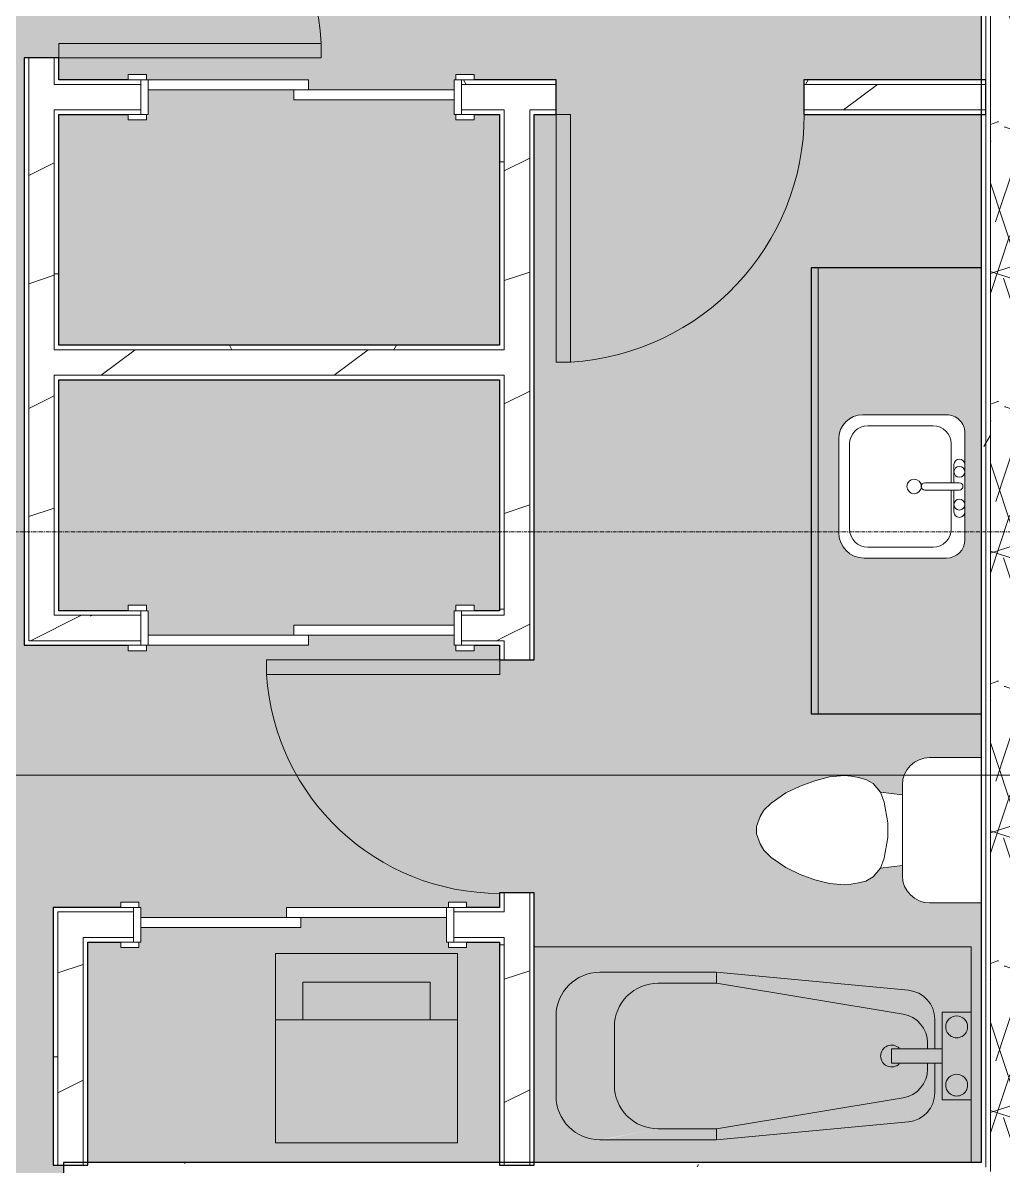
# Model space of a CAD drawing. Header units: inches. Extents: x -4414 to -113, y 9396 to 12816.
# Drawn here: x -2983.7 to -2849.1, y 11781.5 to 11938.5 of the extents above; entities that cross this region are included whole.
import ezdxf

# ---------------------------------------------------------------- set-up
doc = ezdxf.new("R2010")
doc.units = ezdxf.units.IN
doc.header["$MEASUREMENT"] = 0
doc.linetypes.add('Grid Line 1_2_', pattern=[0.875, 0.5, -0.125, 0.125, -0.125])
for name, color, linetype, lineweight in [('0-1', 7, 'Continuous', 5), ('0-2', 7, 'Continuous', 9), ('A-AREA-PATT-4', 41, 'Continuous', 9), ('A-DOOR-1', 7, 'Continuous', 9), ('A-DOOR-2', 90, 'Continuous', 13), ('A-DOOR-FRAM-1', 90, 'Continuous', 13), ('A-WALL', 113, 'Continuous', 9), ('A-WALL-3', 250, 'Continuous', 25), ('A-WALL-4', 7, 'Continuous', 9), ('A-WALL-PATT-1', 8, 'Continuous', 9), ('A-WALL-PATT-2', 7, 'Continuous', 9), ('A-WALL-PATT-3', 111, 'Continuous', 9), ('G-ANNO-SYMB', 111, 'Continuous', 9), ('I-WALL-1', 2, 'Continuous', 25), ('P-SANR-FIXT-1', 7, 'Continuous', 9), ('P-SANR-FIXT-2', 8, 'Continuous', 9), ('P-SANR-FIXT-3', 9, 'Continuous', 9), ('Q-CASE-1', 9, 'Continuous', 9), ('Q-CASE-2', 250, 'Continuous', 25), ('Q-CASE-3', 7, 'Continuous', 9), ('S-GRID-1', 1, 'Grid Line 1_2_', 9)]:
    doc.layers.add(name, color=color, linetype=linetype, lineweight=lineweight)
pattern_1 = [(0, (0, 0), (61.44, 15.36), [2.534, -43.546, 2.534, -43.546, -245.76]), (0, (0, 0), (61.44, 15.36), [-92.16, 2.534, -89.626, 2.534, -43.546, -107.52]), (0, (0, 0), (61.44, 15.36), [-230.4, 2.534, -28.186, 2.534, -74.266]), (120, (23.04, 7.68), (-44.02215, 45.5286), [2.534, -43.546, 2.534, -43.546, -245.76]), (120, (23.04, 7.68), (-44.02215, 45.5286), [-92.16, 2.534, -89.626, 2.534, -43.546, -107.52]), (120, (23.04, 7.68), (-44.02215, 45.5286), [-230.4, 2.534, -28.186, 2.534, -74.266]), (240, (30.72, 38.4), (-17.41785, -60.8886), [2.534, -43.546, 2.534, -43.546, -245.76]), (240, (30.72, 38.4), (-17.41785, -60.8886), [-92.16, 2.534, -89.626, 2.534, -43.546, -107.52]), (240, (30.72, 38.4), (-17.41785, -60.8886), [-230.4, 2.534, -28.186, 2.534, -74.266])]
pattern_2 = [(216.87, (12.795, 31.987), (95.9612857, 63.9749714), [15.994, -143.942]), (206.565, (31.987, 22.391), (-31.986981, -31.986924), [35.763, -35.763]), (198.435, (31.987, 6.397), (-63.974746, -31.987128), [20.231, -80.922])]

# ---------------------------------------------------------------- blocks, each defined once
blk = doc.blocks.new('Single-Flush - 32_ x 84_-1372862-FLOOR PLAN - 2ND FLOOR')
at = {"layer": 'A-DOOR-1'}
blk.add_arc((16, 2.37), 32.07, 93.5759, 180, dxfattribs=at)
at = {"layer": 'A-DOOR-2'}
for p, q in [((14, 2.37), (14, 34.38)), ((16, 34.38), (14, 34.38)), ((16, 2.37), (16, 34.38)), ((16, 2.37), (14, 2.37))]:
    blk.add_line(p, q, dxfattribs=at)
blk = doc.blocks.new('Stacked Washer and Dryer - 26_x25_ - Private-1372850-FLOOR PLAN - 2ND FLOOR')
at = {"layer": 'P-SANR-FIXT-2'}
blk.add_hatch(color=256, dxfattribs=at).paths.add_polyline_path([(0, 12.5), (0, -12.5), (26, -12.5), (26, 12.5)], flags=0)
at = {"layer": 'P-SANR-FIXT-1'}
for p, q in [((0, 12.5), (26, 12.5)), ((0, 12.5), (0, -12.5)), ((16.90625, -12.5), (16.90625, 12.5)), ((26, 12.5), (26, -12.5)), ((22.09375, 8.75), (16.90625, 8.75)), ((22.09375, -8.75), (22.09375, 8.75)), ((16.90625, -8.75), (22.09375, -8.75)), ((26, -12.5), (0, -12.5))]:
    blk.add_line(p, q, dxfattribs=at)
blk = doc.blocks.new('Single-Flush - 36_ x 84_-1372839-FLOOR PLAN - 2ND FLOOR')
at = {"layer": 'A-DOOR-1'}
blk.add_arc((18, 2.37), 36.07, 93.1789, 180, dxfattribs=at)
at = {"layer": 'A-DOOR-2'}
for p, q in [((16, 2.37), (16, 38.39)), ((18, 38.39), (16, 38.39)), ((18, 2.37), (18, 38.39)), ((18, 2.37), (16, 2.37))]:
    blk.add_line(p, q, dxfattribs=at)
blk = doc.blocks.new('Single-Flush - 34_ x 84_-1372840-FLOOR PLAN - 2ND FLOOR')
at = {"layer": 'A-DOOR-1'}
blk.add_arc((17, 2.37), 34.07, 93.3657, 180, dxfattribs=at)
at = {"layer": 'A-DOOR-2'}
for p, q in [((15, 2.37), (15, 36.38)), ((17, 36.38), (15, 36.38)), ((17, 2.37), (17, 36.38)), ((17, 2.37), (15, 2.37))]:
    blk.add_line(p, q, dxfattribs=at)
blk = doc.blocks.new('FOLDING_SLIDING CLOSET - 42_ x 80_-1372874-FLOOR PLAN - 2ND FLOOR')
at = {"layer": 'A-DOOR-1'}
for p, q in [((-21.25, 3), (-23.75, 3)), ((-23.75, 3), (-23.75, 2.25)), ((-23.75, 2.25), (-21.25, 2.25)), ((-21.25, 2.25), (-21.25, 3)), ((23.75, 3), (21.25, 3)), ((21.25, 3), (21.25, 2.25)), ((21.25, 2.25), (23.75, 2.25)), ((23.75, 2.25), (23.75, 3)), ((-21.25, -2.5), (-23.75, -2.5)), ((-23.75, -2.5), (-23.75, -3.25)), ((-21.25, -3.25), (-21.25, -2.5)), ((23.75, -2.5), (21.25, -2.5)), ((21.25, -2.5), (21.25, -3.25)), ((23.75, -3.25), (23.75, -2.5)), ((-23.75, -3.25), (-21.25, -3.25)), ((21.25, -3.25), (23.75, -3.25))]:
    blk.add_line(p, q, dxfattribs=at)
at = {"layer": 'A-DOOR-2'}
for p, q in [((1, 2.25), (-21, 2.25)), ((-21, 2.25), (-21, 0.88)), ((1, 0.88), (1, 2.25)), ((-21, 0.88), (1, 0.88)), ((21, 0.88), (-1, 0.88)), ((-1, 0.88), (-1, -0.5)), ((21, -0.5), (21, 0.88)), ((-1, -0.5), (21, -0.5))]:
    blk.add_line(p, q, dxfattribs=at)
at = {"layer": 'A-DOOR-FRAM-1'}
for p, q in [((-21, 2.25), (-22, 2.25)), ((-22, 2.25), (-22, -2.5)), ((-21, -2.5), (-21, 2.25)), ((21, 2.25), (21, -2.5)), ((22, 2.25), (21, 2.25)), ((22, -2.5), (22, 2.25)), ((-22, -2.5), (-21, -2.5)), ((21, -2.5), (22, -2.5))]:
    blk.add_line(p, q, dxfattribs=at)
blk = doc.blocks.new('M_Sink Vanity-Square - 500 x 440mm-1372835-FLOOR PLAN - 2ND FLOOR')
at = {"layer": 'P-SANR-FIXT-1'}
for p, q in [((-5.72, 10.23), (7.14, 10.23)), ((-5.72, 10.23), (7.14, 10.23)), ((-5.22, 8.73), (6.46, 8.73)), ((-9.22, -4.59), (-9.22, 6.73)), ((-9.22, -4.59), (-9.22, 6.73)), ((10.46, 6.91), (10.46, -4.59)), ((10.46, 6.91), (10.46, -4.59)), ((-7.72, -2.72), (-7.72, 6.23)), ((8.96, 6.23), (8.96, -2.72)), ((0.12, -6.33), (0.12, -1.59)), ((1.12, -6.33), (1.12, -1.59)), ((0.12, -5.22), (-5.22, -5.22)), ((-2.88, -5.59), (0.12, -5.59)), ((6.46, -5.22), (1.12, -5.22)), ((1.12, -5.59), (3.62, -5.59)), ((7.96, -7.09), (-6.72, -7.09)), ((7.96, -7.09), (-6.72, -7.09)), ((3.62, -7.09), (-2.88, -7.09))]:
    blk.add_line(p, q, dxfattribs=at)
for centre, radius, start, end in [((-5.72, 6.73), 3.5, 90, 180), ((-5.72, 6.73), 3.5, 90, 180), ((7.14, 6.91), 3.32, 0, 90), ((7.14, 6.91), 3.32, 360, 90), ((-5.22, 6.23), 2.5, 90, 180), ((6.46, 6.23), 2.5, 360, 90), ((0.62, -0.13), 1, 360, 180), ((0.62, -0.13), 1, 180, 0), ((0.62, -1.59), 0.5, 360, 180), ((-5.22, -2.72), 2.5, 180, 270), ((6.46, -2.72), 2.5, 270, 360), ((-6.72, -4.59), 2.5, 180, 270), ((-6.72, -4.59), 2.5, 180, 270), ((7.96, -4.59), 2.5, 270, 0), ((7.96, -4.59), 2.5, 270, 0), ((-2.88, -6.34), 0.75, 90, 270), ((-1.88, -6.34), 0.75, 360, 180), ((2.62, -6.34), 0.75, 0, 180), ((3.62, -6.34), 0.75, 270, 90), ((-1.88, -6.34), 0.75, 180, 0), ((0.62, -6.33), 0.5, 180, 0), ((2.62, -6.34), 0.75, 180, 0)]:
    blk.add_arc(centre, radius, start, end, dxfattribs=at)
blk = doc.blocks.new('Toilet-Domestic-3D - Toilet-Domestic-3D-V82-FLOOR PLAN - 2ND FLOOR')
at = {"layer": 'P-SANR-FIXT-1'}
for p, q in [((-9.98, 11.75), (-9.98, 18.85)), ((9.98, 18.85), (9.98, 11.75)), ((6.25, 8.02), (-6.25, 8.02)), ((-4.86, 8.02), (-5.21, 5)), ((4.86, 8.02), (5.21, 5)), ((-5.21, 5), (-6.4, 4)), ((-3.84, 5.5), (-5.21, 5)), ((-1, 6), (-3.84, 5.5)), ((1, 6), (-1, 6)), ((3.84, 5.5), (1, 6)), ((5.21, 5), (3.84, 5.5)), ((6.4, 4), (5.21, 5)), ((-6.4, 4), (-6.97, 3)), ((6.97, 3), (6.4, 4)), ((-7.24, 2), (-7.41, 1)), ((-6.97, 3), (-7.24, 2)), ((7.24, 2), (6.97, 3)), ((7.41, 1), (7.24, 2)), ((-7.41, 1), (-7.5, 0)), ((-7.5, 0), (-7.33, -1.99)), ((7.33, -1.99), (7.5, 0)), ((7.5, 0), (7.41, 1)), ((-7.33, -1.99), (-6.79, -4)), ((6.79, -4), (7.33, -1.99)), ((-6.79, -4), (-6.06, -6)), ((6.06, -6), (6.79, -4)), ((-6.06, -6), (-5.13, -8)), ((5.13, -8), (6.06, -6)), ((-5.13, -8), (-3.74, -10)), ((3.74, -10), (5.13, -8)), ((-3.74, -10), (-2.74, -11)), ((2.74, -11), (3.74, -10)), ((-2.74, -11), (-1.87, -11.5)), ((-1.87, -11.5), (-0.5, -12)), ((-0.5, -12), (0.5, -12)), ((0.5, -12), (1.87, -11.5)), ((1.87, -11.5), (2.74, -11))]:
    blk.add_line(p, q, dxfattribs=at)
for centre, start, end in [((-6.25, 11.75), 180, 270), ((6.25, 11.75), 270, 360)]:
    blk.add_arc(centre, 3.73, start, end, dxfattribs=at)
blk = doc.blocks.new('OD_CW_Base Cabinet - OD_CW_Base Cabinet-V83-FLOOR PLAN - 2ND FLOOR')
at = {"layer": 'Q-CASE-1'}
h = blk.add_hatch(color=256, dxfattribs=at)
h.paths.add_polyline_path([(0.74, 23.11), (0.74, 1), (61.99, 1), (61.99, 23.37), (0.74, 23.37)], flags=0)
h.paths.add_polyline_path([(20.93, 7.12), (21.01, 19.27), (21.26, 19.88), (21.66, 20.39), (22.18, 20.79), (22.78, 21.04), (23.43, 21.13), (38.76, 21.04), (39.36, 20.79), (39.88, 20.39), (40.28, 19.88), (40.53, 19.27), (40.61, 18.63), (40.61, 7.3), (40.49, 6.4), (40.14, 5.55), (39.59, 4.83), (38.86, 4.27), (38.02, 3.92), (37.11, 3.8), (24.25, 3.8), (23.39, 3.92), (22.59, 4.25), (21.9, 4.77), (21.37, 5.46), (21.04, 6.26)], flags=0)
blk.add_hatch(color=256, dxfattribs=at).paths.add_polyline_path([(0.74, 0), (61.99, 0), (61.99, 1), (0.74, 1)], flags=0)
at = {"layer": 'Q-CASE-2'}
for p, q in [((0.74, 23.37), (0.74, 0)), ((61.99, 0), (61.99, 23.37)), ((0.74, 0), (61.99, 0))]:
    blk.add_line(p, q, dxfattribs=at)
at = {"layer": 'Q-CASE-3'}
for p, q in [((0.74, 1), (0.74, 23.37)), ((61.99, 23.37), (61.99, 1)), ((0.74, 0), (0.74, 1)), ((0.74, 1), (61.99, 1)), ((61.99, 1), (0.74, 1)), ((61.99, 0), (0.74, 0)), ((61.99, 1), (61.99, 0))]:
    blk.add_line(p, q, dxfattribs=at)
blk = doc.blocks.new('Bath Tub - Maestro - 60_x30_-V103-FLOOR PLAN - 2ND FLOOR')
at = {"layer": 'P-SANR-FIXT-3'}
for points in [[(59.85, 29.63), (0, 29.63), (0, 21), (4, 21), (4, 16), (5, 16), (5.05, 20.7), (5.21, 21.33), (5.48, 21.94), (5.83, 22.49), (6.27, 22.97), (6.93, 23.46), (7.36, 23.69), (7.98, 23.91), (9.35, 24.09), (35, 26.5), (51, 26.5), (52.55, 26.3), (54, 25.7), (55.24, 24.74), (56.2, 23.5), (56.8, 22.05), (57, 20.5), (57, 9.5), (56.91, 8.46), (56.64, 7.45), (56.12, 6.4), (55.6, 5.64), (54.86, 4.9), (54, 4.3), (53.05, 3.86), (52.04, 3.59), (50.65, 3.5), (35, 3.5), (7.98, 6.09), (6.93, 6.54), (6.79, 6.62), (6.27, 7.03), (5.83, 7.51), (5.48, 8.06), (5.21, 8.67), (5.05, 9.3), (5, 9.96), (5, 14), (4, 13.96), (4, 9), (0, 9), (0, 0), (60, 0), (59.95, 29.63), (59.88, 29.63)], [(35, 26.5), (8.63, 24.03), (9.35, 20.74), (35, 25), (35, 26.23)], [(47.72, 26.5), (35, 26.5), (35, 25), (43, 25), (50.65, 26.5), (49, 26.5)], [(51, 26.5), (43, 25), (44.55, 24.8), (46, 24.2), (47.24, 23.24), (48.2, 22), (48.8, 20.5), (49, 19), (57, 20.5), (56.8, 22.05), (56.2, 23.5), (55.24, 24.74), (54, 25.7), (52.55, 26.3)], [(8.63, 24.03), (7.98, 23.91), (6.93, 23.46), (6.74, 23.34), (6.27, 22.97), (5.72, 22.32), (5.48, 21.94), (5.21, 21.33), (5.05, 20.7), (5.05, 19.87), (6, 16.8), (6.27, 18.22), (6.98, 19.41), (8.03, 20.28), (9.35, 20.74), (8.65, 23.91)], [(36.08, 25), (34.79, 24.97), (9.06, 20.64), (8.03, 20.28), (6.93, 19.36), (6.24, 18.17), (6, 16.8), (6, 16), (10.94, 16), (10.94, 14), (6, 14), (6, 13.2), (6.24, 11.83), (6.95, 10.62), (8.03, 9.72), (9.35, 9.26), (35, 5), (43, 5), (44.55, 5.2), (46.03, 5.83), (47.28, 6.81), (48.2, 8), (48.8, 9.5), (49, 11), (49, 19), (48.8, 20.55), (48.16, 22.05), (47.24, 23.24), (46, 24.2), (44.55, 24.8), (43, 25)], [(57, 20.5), (49, 19), (49, 11), (57, 9.5), (57, 19.75)], [(4, 16), (4, 14), (10.94, 14), (10.94, 16), (5, 16)], [(6, 13.2), (5, 9.96), (5.05, 9.3), (5.24, 8.6), (5.72, 7.68), (5.87, 7.47), (6.33, 6.98), (7.2, 6.4), (7.36, 6.31), (8, 6.08), (8.63, 5.97), (9.35, 9.26), (8.03, 9.72), (6.93, 10.64), (6.24, 11.83), (6.12, 12.51)], [(49, 11), (48.8, 9.45), (48.12, 7.9), (47.24, 6.76), (46, 5.8), (44.55, 5.2), (43.07, 4.99), (51, 3.5), (52.04, 3.59), (53.05, 3.86), (54, 4.3), (54.86, 4.9), (55.72, 5.83), (56.34, 6.81), (56.76, 7.9), (56.93, 8.66), (57, 9.5), (50.46, 10.73)], [(9.35, 9.26), (8.63, 5.97), (35, 3.5), (35, 5), (14.28, 8.44)], [(43, 5), (35, 5), (35, 3.5), (50.65, 3.57), (43.07, 4.99)]]:
    blk.add_hatch(color=256, dxfattribs=at).paths.add_polyline_path(points, flags=0)
h = blk.add_hatch(color=256, dxfattribs=at)
h.paths.add_polyline_path([(4, 21), (0, 21), (0, 9), (4, 9), (4, 20.06)], flags=0)
h.paths.add_polyline_path([(2, 20.5), (2.39, 20.45), (2.9, 20.18), (3.06, 20.06), (3.3, 19.75), (3.45, 19.39), (3.5, 19), (3.33, 18.33), (3.3, 18.25), (3.02, 17.91), (2.75, 17.7), (2.39, 17.55), (2, 17.5), (1.61, 17.55), (1.25, 17.7), (0.82, 18.1), (0.7, 18.25), (0.55, 18.61), (0.5, 19), (0.55, 19.39), (0.7, 19.75), (0.94, 20.06), (1.25, 20.3), (1.61, 20.45)], flags=0)
h.paths.add_polyline_path([(2, 12.5), (2.39, 12.45), (2.75, 12.3), (3.06, 12.06), (3.33, 11.67), (3.45, 11.39), (3.5, 11), (3.45, 10.61), (3.3, 10.25), (3.06, 9.94), (2.75, 9.7), (2.39, 9.55), (2, 9.5), (1.61, 9.55), (1.25, 9.7), (0.94, 9.94), (0.7, 10.25), (0.55, 10.61), (0.5, 11), (0.55, 11.39), (0.7, 11.75), (0.94, 12.06), (1.25, 12.3), (1.61, 12.45)], flags=0)
h = blk.add_hatch(color=256, dxfattribs=at)
h.paths.add_polyline_path([(2, 20.5), (1.61, 20.45), (1.25, 20.3), (0.94, 20.06), (0.7, 19.75), (0.55, 19.39), (0.5, 19), (0.55, 18.61), (0.82, 18.1), (0.94, 17.94), (1.25, 17.7), (1.61, 17.55), (2, 17.5), (2.39, 17.55), (3.02, 17.91), (3.06, 17.94), (3.33, 18.33), (3.45, 18.61), (3.5, 19), (3.45, 19.39), (3.3, 19.75), (2.9, 20.18), (2.75, 20.3), (2.38, 20.45)], flags=0)
h.paths.add_polyline_path([(2, 12.5), (1.61, 12.45), (1.25, 12.3), (0.94, 12.06), (0.7, 11.75), (0.55, 11.39), (0.5, 11), (0.55, 10.61), (0.7, 10.25), (0.94, 9.94), (1.25, 9.7), (1.61, 9.55), (2, 9.5), (2.39, 9.55), (2.75, 9.7), (3.06, 9.94), (3.3, 10.25), (3.45, 10.61), (3.5, 11), (3.33, 11.67), (3.3, 11.75), (3.06, 12.06), (2.75, 12.3), (2.39, 12.45)], flags=0)
h = blk.add_hatch(color=256, dxfattribs=at)
h.paths.add_polyline_path([(5, 20.04), (5.05, 16), (6, 16), (6, 16.8), (5.05, 19.87)], flags=0)
h.paths.add_polyline_path([(6, 14), (5, 14), (5.05, 10.13), (6, 13.2)], flags=0)
at = {"layer": 'P-SANR-FIXT-1'}
for p, q in [((0, 29.63), (0, 21)), ((35, 26.5), (51, 26.5)), ((35, 26.5), (35, 25)), ((35, 25), (9.35, 20.74)), ((43, 25), (35, 25)), ((4, 21), (0, 21)), ((0, 21), (0, 9)), ((4, 16), (4, 21)), ((57, 20.5), (57, 9.5)), ((5, 16), (5, 20.04)), ((49, 11), (49, 19)), ((4, 14), (4, 16)), ((4, 16), (10.94, 16)), ((6, 16.8), (6, 16)), ((10.94, 14), (10.94, 16)), ((4, 9), (4, 14)), ((10.94, 14), (4, 14)), ((5, 9.96), (5, 14)), ((6, 14), (6, 13.2)), ((0, 9), (0, 0)), ((0, 9), (4, 9)), ((9.35, 9.26), (35, 5)), ((35, 3.5), (35, 5)), ((35, 5), (43, 5)), ((51, 3.5), (35, 3.5)), ((0, 0), (60, 0))]:
    blk.add_line(p, q, dxfattribs=at)
at = {"layer": 'P-SANR-FIXT-1', "flags": 128}
for points in [[(8.63, 24.03), (11.56, 24.3), (14.49, 24.58), (17.42, 24.85), (20.35, 25.13), (23.28, 25.4), (26.21, 25.68), (29.14, 25.95), (32.07, 26.23), (35, 26.5)], [(35, 3.5), (32.07, 3.77), (29.14, 4.05), (26.21, 4.32), (23.28, 4.6), (20.35, 4.87), (17.42, 5.15), (14.49, 5.42), (11.56, 5.7), (8.63, 5.97)]]:
    blk.add_lwpolyline(points, dxfattribs=at)
at = {"layer": 'P-SANR-FIXT-1'}
for centre, radius, start, end in [((51, 20.5), 6, 360, 90), ((9, 20.04), 4, 95.3558, 180), ((43, 19), 6, 360, 90), ((2, 19), 1.5, 360, 180), ((10, 16.8), 4, 99.4223, 180), ((2, 19), 1.5, 180, 360), ((10.94, 15), 1.5, 360, 135), ((10.94, 15), 1.5, 225, 360), ((10, 13.2), 4, 180, 260.5777), ((2, 11), 1.5, 360, 180), ((2, 11), 1.5, 180, 360), ((43, 11), 6, 270, 0), ((9, 9.96), 4, 180, 264.6442), ((51, 9.5), 6, 270, 360)]:
    blk.add_arc(centre, radius, start, end, dxfattribs=at)
blk = doc.blocks.new('FOLDING_SLIDING CLOSET - 42_ x 80_-1372875-FLOOR PLAN - 2ND FLOOR')
at = {"layer": 'A-DOOR-1'}
for p, q in [((-23.75, 3.25), (-21.25, 3.25)), ((-23.75, 2.5), (-23.75, 3.25)), ((-21.25, 3.25), (-21.25, 2.5)), ((21.25, 3.25), (23.75, 3.25)), ((21.25, 2.5), (21.25, 3.25)), ((23.75, 3.25), (23.75, 2.5)), ((-21.25, 2.5), (-23.75, 2.5)), ((23.75, 2.5), (21.25, 2.5)), ((-23.75, -2.25), (-21.25, -2.25)), ((-23.75, -3), (-23.75, -2.25)), ((-21.25, -3), (-23.75, -3)), ((-21.25, -2.25), (-21.25, -3)), ((21.25, -2.25), (23.75, -2.25)), ((21.25, -3), (21.25, -2.25)), ((23.75, -3), (21.25, -3)), ((23.75, -2.25), (23.75, -3))]:
    blk.add_line(p, q, dxfattribs=at)
at = {"layer": 'A-DOOR-2'}
for p, q in [((-1, 0.5), (21, 0.5)), ((-1, -0.88), (-1, 0.5)), ((21, 0.5), (21, -0.88)), ((-21, -0.88), (1, -0.88)), ((-21, -2.25), (-21, -0.88)), ((21, -0.88), (-1, -0.88)), ((1, -0.88), (1, -2.25)), ((1, -2.25), (-21, -2.25))]:
    blk.add_line(p, q, dxfattribs=at)
at = {"layer": 'A-DOOR-FRAM-1'}
for p, q in [((-22, 2.5), (-21, 2.5)), ((-22, -2.25), (-22, 2.5)), ((-21, 2.5), (-21, -2.25)), ((21, 2.5), (22, 2.5)), ((21, -2.25), (21, 2.5)), ((22, 2.5), (22, -2.25)), ((-21, -2.25), (-22, -2.25)), ((22, -2.25), (21, -2.25))]:
    blk.add_line(p, q, dxfattribs=at)
blk = doc.blocks.new('1750 Ox - Unit Layouts_rvt-1-FLOOR PLAN - 2ND FLOOR')
at = {"layer": 'A-WALL-PATT-1'}
h = blk.add_hatch(dxfattribs=at)
h.set_pattern_fill('FP_1', color=256, style=0, pattern_type=2)
h.set_pattern_definition(pattern_2)
h.paths.add_polyline_path([(-2979.41, 11857.14), (-2979.4, 11857.14), (-2979.4, 11933.66), (-2982.9, 11933.66), (-2982.9, 11857.14)], flags=0)
h.paths.add_polyline_path([(-2982.9, 11969.66), (-2979.4, 11969.66), (-2979.4, 12119.78), (-2982.9, 12119.78), (-2982.9, 12031.27)], flags=0)
h = blk.add_hatch(dxfattribs=at)
h.set_pattern_fill('FP_1', color=256, style=0, pattern_type=2)
h.set_pattern_definition(pattern_2)
h.paths.add_polyline_path([(-2967.5, 11926.54), (-2967.5, 11930.04), (-2979.4, 11930.04), (-2979.4, 11926.54), (-2978.77, 11926.54)], flags=0)
h.paths.add_polyline_path([(-2923.5, 11926.54), (-2910.5, 11926.54), (-2910.5, 11930.04), (-2923.5, 11930.04)], flags=0)
h.paths.add_polyline_path([(-2874.5, 11926.54), (-2852.12, 11926.54), (-2852.12, 11930.04), (-2876.5, 11930.04), (-2876.5, 11926.54)], flags=0)
h = blk.add_hatch(dxfattribs=at)
h.set_pattern_fill('FP_1', color=256, style=0, pattern_type=2)
h.set_pattern_definition(pattern_2)
h.paths.add_polyline_path([(-2914.12, 11781.61), (-2914.12, 11819.01), (-2917.62, 11819.01), (-2917.62, 11781.61)], flags=0)
h.paths.add_polyline_path([(-2914.12, 11851.01), (-2914.12, 11926.54), (-2917.62, 11926.54), (-2917.62, 11851.01)], flags=0)
h = blk.add_hatch(dxfattribs=at)
h.set_pattern_fill('FP_1', color=256, style=0, pattern_type=2)
h.set_pattern_definition(pattern_2)
h.paths.add_polyline_path([(-2979.09, 11890.09), (-2917.62, 11890.09), (-2917.62, 11893.59), (-2979.4, 11893.59), (-2979.4, 11890.09)], flags=0)
h = blk.add_hatch(dxfattribs=at)
h.set_pattern_fill('FP_1', color=256, style=0, pattern_type=2)
h.set_pattern_definition(pattern_2)
h.paths.add_polyline_path([(-2982.9, 11853.64), (-2967.5, 11853.64), (-2967.5, 11857.14), (-2982.9, 11857.14)], flags=0)
h.paths.add_polyline_path([(-2917.62, 11853.64), (-2917.62, 11857.14), (-2923.5, 11857.14), (-2923.5, 11853.64), (-2918.25, 11853.64)], flags=0)
h = blk.add_hatch(dxfattribs=at)
h.set_pattern_fill('FP_1', color=256, style=0, pattern_type=2)
h.set_pattern_definition(pattern_2)
h.paths.add_polyline_path([(-2977.01, 11781.61), (-2975.43, 11781.61), (-2975.43, 11816.39), (-2978.93, 11816.39), (-2978.93, 11781.61)], flags=0)
at = {"layer": 'A-WALL-PATT-2'}
h = blk.add_hatch(dxfattribs=at)
h.set_pattern_fill('FP_2', color=256, style=0, pattern_type=2)
h.set_pattern_definition(pattern_1)
h.paths.add_polyline_path([(-2983.35, 11853.64), (-2982.9, 11853.64), (-2982.9, 11933.66), (-2983.52, 11933.66), (-2983.52, 11853.64)], flags=0)
h.paths.add_polyline_path([(-2983.52, 11969.66), (-2982.9, 11969.66), (-2982.9, 12119.78), (-2983.52, 12119.78), (-2983.52, 12031.27)], flags=0)
h = blk.add_hatch(dxfattribs=at)
h.set_pattern_fill('FP_2', color=256, style=0, pattern_type=2)
h.set_pattern_definition(pattern_1)
h.paths.add_polyline_path([(-2979.4, 11857.76), (-2978.77, 11857.76), (-2978.77, 11890.09), (-2979.4, 11890.09), (-2979.4, 11859.04)], flags=0)
h.paths.add_polyline_path([(-2978.77, 11893.59), (-2978.77, 11926.54), (-2979.4, 11926.54), (-2979.4, 11893.59), (-2979.02, 11893.59)], flags=0)
h.paths.add_polyline_path([(-2978.77, 11930.04), (-2978.77, 11933.66), (-2979.4, 11933.66), (-2979.4, 11930.04)], flags=0)
h.paths.add_polyline_path([(-2979.4, 11969.66), (-2978.77, 11969.66), (-2978.77, 12082.06), (-2979.4, 12082.06), (-2979.4, 12031.27)], flags=0)
h.paths.add_polyline_path([(-2978.77, 12085.56), (-2978.77, 12119.78), (-2979.4, 12119.78), (-2979.4, 12085.56)], flags=0)
h = blk.add_hatch(dxfattribs=at)
h.set_pattern_fill('FP_2', color=256, style=0, pattern_type=2)
h.set_pattern_definition(pattern_1)
h.paths.add_polyline_path([(-2971.33, 11930.04), (-2967.5, 11930.04), (-2967.5, 11930.66), (-2978.77, 11930.66), (-2978.77, 11930.04)], flags=0)
h.paths.add_polyline_path([(-2923.5, 11930.04), (-2910.5, 11930.04), (-2910.5, 11930.66), (-2923.5, 11930.66)], flags=0)
h.paths.add_polyline_path([(-2876.5, 11930.04), (-2852.12, 11930.04), (-2852.12, 11930.66), (-2876.5, 11930.66)], flags=0)
h = blk.add_hatch(dxfattribs=at)
h.set_pattern_fill('FP_2', color=256, style=0, pattern_type=2)
h.set_pattern_definition(pattern_1)
h.paths.add_polyline_path([(-2917.63, 11781.99), (-2917.62, 11781.99), (-2917.62, 11812.89), (-2918.25, 11812.89), (-2918.25, 11781.99)], flags=0)
h.paths.add_polyline_path([(-2918.25, 11816.39), (-2917.62, 11816.39), (-2917.62, 11819.01), (-2918.25, 11819.01), (-2918.25, 11817.01)], flags=0)
h.paths.add_polyline_path([(-2918.25, 11851.01), (-2917.62, 11851.01), (-2917.62, 11853.64), (-2918.25, 11853.64), (-2918.25, 11853.01)], flags=0)
h.paths.add_polyline_path([(-2918.25, 11857.14), (-2917.62, 11857.14), (-2917.62, 11890.09), (-2918.25, 11890.09), (-2918.25, 11857.76)], flags=0)
h.paths.add_polyline_path([(-2917.62, 11893.59), (-2917.62, 11925.91), (-2918.25, 11925.91), (-2918.25, 11893.59)], flags=0)
h = blk.add_hatch(dxfattribs=at)
h.set_pattern_fill('FP_2', color=256, style=0, pattern_type=2)
h.set_pattern_definition(pattern_1)
h.paths.add_polyline_path([(-2978.77, 11893.59), (-2918.25, 11893.59), (-2918.25, 11894.21), (-2978.77, 11894.21)], flags=0)
h = blk.add_hatch(dxfattribs=at)
h.set_pattern_fill('FP_2', color=256, style=0, pattern_type=2)
h.set_pattern_definition(pattern_1)
h.paths.add_polyline_path([(-2979.55, 11781.61), (-2978.93, 11781.61), (-2978.93, 11817.01), (-2979.55, 11817.01), (-2979.55, 11794.45)], flags=0)
at = {"layer": 'A-WALL-3'}
for p, q in [((-2983.52, 11933.66), (-2983.52, 11857.76)), ((-2978.77, 11933.66), (-2983.52, 11933.66)), ((-2978.77, 11930.66), (-2978.77, 11933.66)), ((-2969.25, 11930.66), (-2978.77, 11930.66)), ((-2910.5, 11930.66), (-2921.75, 11930.66)), ((-2910.5, 11925.91), (-2910.5, 11930.66)), ((-2851.5, 11930.66), (-2876.5, 11930.66)), ((-2876.5, 11930.66), (-2876.5, 11925.91)), ((-2851.5, 11925.91), (-2851.5, 11930.66)), ((-2978.77, 11894.21), (-2978.77, 11925.91)), ((-2978.77, 11925.91), (-2969.25, 11925.91)), ((-2921.75, 11925.91), (-2918.25, 11925.91)), ((-2918.25, 11925.91), (-2918.25, 11894.21)), ((-2913.5, 11851.01), (-2913.5, 11925.91)), ((-2913.5, 11925.91), (-2910.5, 11925.91)), ((-2876.5, 11925.91), (-2851.5, 11925.91)), ((-2918.25, 11894.21), (-2978.77, 11894.21)), ((-2978.77, 11857.76), (-2978.77, 11889.46)), ((-2978.77, 11889.46), (-2918.25, 11889.46)), ((-2918.25, 11889.46), (-2918.25, 11857.76)), ((-2983.52, 11857.76), (-2983.52, 11853.64)), ((-2969.25, 11857.76), (-2978.77, 11857.76)), ((-2918.25, 11857.76), (-2921.75, 11857.76)), ((-2983.52, 11853.64), (-2983.52, 11853.01)), ((-2983.52, 11853.01), (-2969.25, 11853.01)), ((-2921.75, 11853.01), (-2918.25, 11853.01)), ((-2918.25, 11853.01), (-2918.25, 11851.01)), ((-2918.25, 11851.01), (-2913.5, 11851.01)), ((-2913.5, 11819.01), (-2918.25, 11819.01)), ((-2918.25, 11819.01), (-2918.25, 11817.01)), ((-2913.5, 11781.61), (-2913.5, 11819.01)), ((-2978.93, 11817.01), (-2979.55, 11817.01)), ((-2979.55, 11817.01), (-2979.55, 11781.61)), ((-2974.8, 11817.01), (-2978.93, 11817.01)), ((-2970.28, 11817.01), (-2974.8, 11817.01)), ((-2918.25, 11817.01), (-2922.78, 11817.01)), ((-2974.8, 11781.61), (-2974.8, 11812.26)), ((-2974.8, 11812.26), (-2970.28, 11812.26)), ((-2922.78, 11812.26), (-2918.25, 11812.26)), ((-2918.25, 11812.26), (-2918.25, 11781.61)), ((-2979.55, 11781.61), (-2974.8, 11781.61)), ((-2918.25, 11781.61), (-2913.5, 11781.61))]:
    blk.add_line(p, q, dxfattribs=at)
at = {"layer": 'A-WALL-4'}
for p, q in [((-2982.9, 11857.76), (-2982.9, 11933.66)), ((-2979.4, 11930.04), (-2979.4, 11933.66)), ((-2978.77, 11930.04), (-2979.4, 11930.04)), ((-2967.5, 11930.04), (-2978.77, 11930.04)), ((-2910.5, 11930.04), (-2923.5, 11930.04)), ((-2851.5, 11930.04), (-2876.5, 11930.04)), ((-2979.4, 11893.59), (-2979.4, 11926.54)), ((-2978.77, 11926.54), (-2979.4, 11926.54)), ((-2967.5, 11926.54), (-2978.77, 11926.54)), ((-2917.62, 11926.54), (-2923.5, 11926.54)), ((-2917.62, 11926.54), (-2917.62, 11925.91)), ((-2917.62, 11925.91), (-2917.62, 11893.59)), ((-2914.12, 11926.54), (-2914.12, 11925.91)), ((-2910.5, 11926.54), (-2914.12, 11926.54)), ((-2914.12, 11925.91), (-2914.12, 11851.01)), ((-2851.5, 11926.54), (-2876.5, 11926.54)), ((-2978.77, 11893.59), (-2979.4, 11893.59)), ((-2918.25, 11893.59), (-2978.77, 11893.59)), ((-2918.25, 11893.59), (-2917.62, 11893.59)), ((-2979.4, 11857.76), (-2979.4, 11890.09)), ((-2978.77, 11890.09), (-2979.4, 11890.09)), ((-2918.25, 11890.09), (-2978.77, 11890.09)), ((-2918.25, 11890.09), (-2917.62, 11890.09)), ((-2917.62, 11890.09), (-2917.62, 11857.14)), ((-2982.9, 11857.14), (-2982.9, 11857.76)), ((-2979.4, 11857.14), (-2979.4, 11857.76)), ((-2982.9, 11853.64), (-2982.9, 11857.14)), ((-2979.4, 11857.14), (-2967.5, 11857.14)), ((-2923.5, 11857.14), (-2918.25, 11857.14)), ((-2918.25, 11857.14), (-2917.62, 11857.14)), ((-2982.9, 11853.64), (-2967.5, 11853.64)), ((-2923.5, 11853.64), (-2918.25, 11853.64)), ((-2918.25, 11853.64), (-2917.62, 11853.64)), ((-2917.62, 11853.64), (-2917.62, 11851.01)), ((-2917.62, 11819.01), (-2917.62, 11816.39)), ((-2914.12, 11819.01), (-2914.12, 11781.61)), ((-2978.93, 11816.39), (-2978.93, 11781.61)), ((-2978.93, 11816.39), (-2975.43, 11816.39)), ((-2975.43, 11816.39), (-2974.8, 11816.39)), ((-2974.8, 11816.39), (-2968.53, 11816.39)), ((-2924.53, 11816.39), (-2918.25, 11816.39)), ((-2918.25, 11816.39), (-2917.62, 11816.39)), ((-2975.43, 11812.89), (-2975.43, 11781.61)), ((-2975.43, 11812.89), (-2974.8, 11812.89)), ((-2974.8, 11812.89), (-2968.53, 11812.89)), ((-2924.53, 11812.89), (-2918.25, 11812.89)), ((-2918.25, 11812.89), (-2917.62, 11812.89)), ((-2917.62, 11812.89), (-2917.62, 11781.61))]:
    blk.add_line(p, q, dxfattribs=at)
at = {"layer": '0-2'}
for name, p, rotation in [('Single-Flush - 36_ x 84_-1372839-FLOOR PLAN - 2ND FLOOR', (-2981.15, 11951.66), 270.0000000000007), ('Single-Flush - 34_ x 84_-1372840-FLOOR PLAN - 2ND FLOOR', (-2893.5, 11928.29), 180), ('OD_CW_Base Cabinet - OD_CW_Base Cabinet-V83-FLOOR PLAN - 2ND FLOOR', (-2875.5, 11905.6), 269.9999999999972), ('M_Sink Vanity-Square - 500 x 440mm-1372835-FLOOR PLAN - 2ND FLOOR', (-2861.47, 11874.21), 90.00000000000021), ('Single-Flush - 32_ x 84_-1372862-FLOOR PLAN - 2ND FLOOR', (-2915.87, 11835.01), 90.00000000000425), ('Toilet-Domestic-3D - Toilet-Domestic-3D-V82-FLOOR PLAN - 2ND FLOOR', (-2870.97, 11827.61), 270.0000000000011), ('FOLDING_SLIDING CLOSET - 42_ x 80_-1372875-FLOOR PLAN - 2ND FLOOR', (-2946.53, 11814.76), 180), ('Stacked Washer and Dryer - 26_x25_ - Private-1372850-FLOOR PLAN - 2ND FLOOR', (-2936.54, 11784.68), 89.99999999999554), ('Bath Tub - Maestro - 60_x30_-V103-FLOOR PLAN - 2ND FLOOR', (-2853.5, 11811.61), 180)]:
    blk.add_blockref(name, p, dxfattribs=dict(at, rotation=rotation))
for name, p in [('FOLDING_SLIDING CLOSET - 42_ x 80_-1372874-FLOOR PLAN - 2ND FLOOR', (-2945.5, 11928.41)), ('FOLDING_SLIDING CLOSET - 42_ x 80_-1372875-FLOOR PLAN - 2ND FLOOR', (-2945.5, 11855.26))]:
    blk.add_blockref(name, p, dxfattribs=at)

msp = doc.modelspace()

# ---------------------------------------------------------------- hatches: boundary and pattern name
at = {"layer": 'A-AREA-PATT-4'}
h = msp.add_hatch(color=256, dxfattribs=at)
h.paths.add_polyline_path([(-2981.123737, 11720.989396), (-2982.873737, 11720.989396), (-2982.873737, 11756.989396), (-2981.123737, 11756.989396), (-2981.123737, 11721.364396)], flags=0)
h.paths.add_polyline_path([(-2982.873737, 11718.989396), (-2981.123737, 11719.051896), (-2981.123737, 11720.989396), (-2979.123737, 11720.989396), (-2979.123737, 11721.989396), (-2978.123737, 11721.989396), (-2978.123737, 11781.614396), (-2979.553873, 11781.614396), (-2979.553873, 11817.014396), (-2970.276305, 11817.014396), (-2970.276305, 11817.764396), (-2967.776305, 11817.764396), (-2967.776305, 11817.014396), (-2967.526305, 11817.014396), (-2967.526305, 11815.639396), (-2947.526305, 11815.639396), (-2947.526305, 11817.014396), (-2925.276305, 11817.014396), (-2925.276305, 11817.764396), (-2922.776305, 11817.764396), (-2922.776305, 11817.014396), (-2918.248737, 11817.014396), (-2918.248737, 11819.014396), (-2913.498737, 11819.014396), (-2913.498737, 11811.614396), (-2853.498737, 11811.614396), (-2853.498737, 11781.989396), (-2852.123737, 11781.989396), (-2852.123737, 11817.638175), (-2859.224958, 11817.638175), (-2860.432095, 11817.86568), (-2861.088069, 11818.137394), (-2861.859795, 11818.72956), (-2862.451961, 11819.501285), (-2862.824212, 11820.399979), (-2862.95118, 11821.440704), (-2862.95118, 11822.752733), (-2865.974958, 11822.405016), (-2866.974958, 11821.213263), (-2867.974958, 11820.646499), (-2869.484479, 11820.288708), (-2870.974958, 11820.114396), (-2872.967348, 11820.288708), (-2875.498737, 11821.017285), (-2876.974958, 11821.554586), (-2878.974958, 11822.487201), (-2880.974958, 11823.874632), (-2881.974958, 11824.874632), (-2882.474958, 11825.740657), (-2882.974958, 11827.114396), (-2882.974958, 11828.114396), (-2882.474958, 11829.488135), (-2881.974958, 11830.35416), (-2880.974958, 11831.35416), (-2878.974958, 11832.741591), (-2876.974958, 11833.674207), (-2874.974958, 11834.402147), (-2872.967348, 11834.940085), (-2870.974958, 11835.114396), (-2869.484479, 11834.940085), (-2868.974958, 11834.850242), (-2867.974958, 11834.582293), (-2866.974958, 11834.015529), (-2865.974958, 11832.823776), (-2862.95118, 11832.476059), (-2862.95118, 11833.864396), (-2862.824212, 11834.828813), (-2862.451961, 11835.727507), (-2861.859795, 11836.499233), (-2861.088069, 11837.091399), (-2860.189375, 11837.46365), (-2859.224958, 11837.590618), (-2852.123737, 11837.590618), (-2852.123737, 11843.614396), (-2875.498737, 11843.614396), (-2875.498737, 11904.864396), (-2852.123737, 11904.864396), (-2852.123737, 11925.914396), (-2876.498737, 11925.914396), (-2876.498737, 11930.664396), (-2852.123737, 11930.664396), (-2852.123737, 12115.901896), (-2940.373737, 12115.901896), (-2940.373737, 12081.439396), (-2946.748737, 12081.439396), (-2946.748737, 12086.189396), (-2945.123737, 12086.189396), (-2945.143607, 12115.901896), (-2949.598737, 12115.832787), (-2949.598737, 12091.464396), (-2959.284032, 12091.464396), (-2959.348737, 12090.964396), (-2959.413441, 12090.964396), (-2959.413441, 12091.464396), (-2975.958572, 12091.464396), (-2976.036237, 12090.964396), (-2976.488902, 12090.964396), (-2976.488902, 12091.464396), (-2977.598737, 12091.464396), (-2977.598737, 12115.901896), (-2978.773737, 12115.901896), (-2978.773737, 12086.189396), (-2976.748737, 12086.189396), (-2976.748737, 12081.439396), (-2978.773737, 12081.439396), (-2978.773737, 11969.664396), (-2983.523737, 11969.664396), (-2983.523737, 12115.901896), (-3134.123737, 12115.901896), (-3134.123737, 12064.854129), (-3119.373737, 12064.854129), (-3119.373737, 12046.854129), (-3123.373737, 12046.854129), (-3123.373737, 12010.854129), (-3119.373737, 12010.854129), (-3119.373737, 11992.854129), (-3134.123737, 11992.854129), (-3134.123737, 11851.239396), (-3103.400189, 11851.239396), (-3103.400189, 11862.146466), (-3086.900189, 11862.146466), (-3086.900189, 11851.239396), (-3079.400189, 11851.239396), (-3079.400189, 11862.146466), (-3062.900189, 11862.146466), (-3062.900189, 11851.239396), (-3055.400189, 11851.239396), (-3055.400189, 11862.146466), (-3038.900189, 11862.146466), (-3038.900189, 11851.239396), (-3022.00242, 11851.239396), (-3022.00242, 11815.239396), (-3029.553873, 11815.239396), (-3029.553873, 11813.811247), (-3029.750723, 11813.614396), (-3030.646818, 11813.614396), (-3030.646818, 11813.364396), (-3034.509779, 11813.364396), (-3034.509779, 11813.114396), (-3036.214554, 11813.114396), (-3036.214554, 11813.364396), (-3045.703908, 11813.364396), (-3045.703908, 11813.114396), (-3046.294459, 11813.114396), (-3046.294459, 11813.364396), (-3046.88501, 11813.364396), (-3046.88501, 11813.114396), (-3047.475561, 11813.114396), (-3047.475561, 11813.364396), (-3048.066113, 11813.364396), (-3048.066113, 11813.114396), (-3048.656664, 11813.114396), (-3048.656664, 11813.364396), (-3049.247215, 11813.364396), (-3049.247215, 11813.114396), (-3049.837766, 11813.114396), (-3049.871345, 11813.364396), (-3052.460941, 11813.364396), (-3052.482022, 11813.614396), (-3053.410272, 11813.667646), (-3053.553873, 11813.811247), (-3053.553873, 11815.239396), (-3111.553873, 11815.239396), (-3111.553873, 11784.144567), (-3111.178873, 11784.144567), (-3111.178873, 11760.144567), (-3111.553873, 11760.144567), (-3111.553873, 11745.614396), (-3075.303873, 11745.614396), (-3075.303873, 11753.614396), (-3039.553873, 11753.614396), (-3039.553873, 11723.614396), (-3075.303873, 11723.614396), (-3075.303873, 11721.989396), (-3019.123737, 11721.989396), (-3019.123737, 11720.989396), (-3017.123737, 11720.989396), (-3017.123737, 11719.051896), (-2991.582345, 11718.989396)], flags=0)
h.paths.add_polyline_path([(-2924.043605, 11781.989396), (-2918.248737, 11781.989396), (-2918.248737, 11812.264396), (-2922.776305, 11812.264396), (-2922.776305, 11811.514396), (-2925.276305, 11811.514396), (-2925.276305, 11812.264396), (-2925.526305, 11812.264396), (-2925.526305, 11815.639396), (-2945.526305, 11815.639396), (-2945.526305, 11814.264396), (-2967.526305, 11814.264396), (-2967.526305, 11812.264396), (-2967.776305, 11812.264396), (-2967.776305, 11811.514396), (-2970.276305, 11811.514396), (-2970.276305, 11812.264396), (-2974.803873, 11812.264396), (-2974.786473, 11781.989396), (-2933.293345, 11781.989396)], flags=0)
h.paths.add_polyline_path([(-2924.043605, 11784.680107), (-2949.043605, 11784.680107), (-2949.043605, 11810.680107), (-2924.043605, 11810.680107), (-2924.043605, 11791.180107)], flags=0)
h.paths.add_polyline_path([(-2913.498737, 11851.014396), (-2918.248737, 11851.014396), (-2918.248737, 11853.014396), (-2921.748737, 11853.014396), (-2921.748737, 11852.264396), (-2924.248737, 11852.264396), (-2924.248737, 11853.014396), (-2924.498737, 11853.014396), (-2924.498737, 11854.389396), (-2944.498737, 11854.389396), (-2944.498737, 11853.014396), (-2966.748737, 11852.983958), (-2966.748737, 11852.264396), (-2969.248737, 11852.264396), (-2969.248737, 11853.014396), (-2983.523737, 11853.014396), (-2983.523737, 11933.664396), (-2978.773737, 11933.664396), (-2978.773737, 11930.664396), (-2969.248737, 11930.664396), (-2969.248737, 11931.414396), (-2966.748737, 11931.414396), (-2966.748737, 11930.664396), (-2944.498737, 11930.664396), (-2944.498737, 11929.289396), (-2924.498737, 11929.289396), (-2924.498737, 11930.664396), (-2924.248737, 11930.664396), (-2924.248737, 11931.414396), (-2921.748737, 11931.414396), (-2921.748737, 11930.664396), (-2910.498737, 11930.664396), (-2910.498737, 11925.914396), (-2913.498737, 11925.914396), (-2913.498737, 11859.039671)], flags=0)
h.paths.add_polyline_path([(-2966.498737, 11854.389396), (-2946.498737, 11854.389396), (-2946.498737, 11855.764396), (-2924.498737, 11855.764396), (-2924.498737, 11857.764396), (-2924.248737, 11857.764396), (-2924.248737, 11858.514396), (-2921.748737, 11858.514396), (-2921.748737, 11857.764396), (-2918.248737, 11857.764396), (-2918.248737, 11889.464396), (-2978.773737, 11889.464396), (-2978.773737, 11857.764396), (-2969.248737, 11857.764396), (-2969.248737, 11858.514396), (-2966.748737, 11858.514396), (-2966.748737, 11857.764396), (-2966.498737, 11857.764396), (-2966.498737, 11855.709754)], flags=0)
h.paths.add_polyline_path([(-2966.498737, 11894.214396), (-2918.248737, 11894.214396), (-2918.248737, 11925.914396), (-2921.748737, 11925.914396), (-2921.748737, 11925.164396), (-2924.248737, 11925.164396), (-2924.248737, 11925.914396), (-2924.498737, 11925.914396), (-2924.498737, 11927.914396), (-2946.498737, 11927.914396), (-2946.498737, 11929.289396), (-2966.498737, 11929.289396), (-2966.498737, 11925.914396), (-2966.748737, 11925.914396), (-2966.748737, 11925.164396), (-2969.248737, 11925.164396), (-2969.248737, 11925.914396), (-2978.773737, 11925.914396), (-2978.773737, 11894.214396), (-2966.748737, 11894.214396)], flags=0)
h.paths.add_polyline_path([(-3086.900189, 11943.301151), (-3109.698737, 11943.301151), (-3109.698737, 11978.301151), (-3103.698737, 11978.301151), (-3103.698737, 11979.301151), (-3067.698737, 11979.301151), (-3067.698737, 11978.301151), (-3061.698737, 11978.301151), (-3061.698737, 11943.301151), (-3084.298347, 11943.301151)], flags=0)
h.paths.add_polyline_path([(-2871.543605, 11950.860073), (-2871.543605, 11968.860073), (-2853.543605, 11968.860073), (-2853.543605, 11950.860073)], flags=0)
h.paths.add_polyline_path([(-2853.543605, 11972.860073), (-2933.043605, 11972.860073), (-2933.043605, 12050.860073), (-2853.043605, 12050.860073), (-2853.043605, 11972.860073)], flags=0)
h.paths.add_polyline_path([(-3022.373737, 11990.364396), (-3057.373737, 11990.364396), (-3057.373737, 11996.364396), (-3058.373737, 11996.364396), (-3058.373737, 12068.364396), (-3057.373737, 12068.364396), (-3057.373737, 12074.364396), (-3022.373737, 12074.364396), (-3022.373737, 12031.266671)], flags=0)
h.paths.add_polyline_path([(-3073.373737, 11999.364396), (-3103.373737, 11999.364396), (-3103.373737, 12059.364396), (-3073.373737, 12059.364396), (-3073.373737, 12031.266671)], flags=0)
h.paths.add_polyline_path([(-2853.543605, 12052.791911), (-2871.543605, 12052.791911), (-2871.543605, 12070.791911), (-2853.543605, 12070.791911)], flags=0)
at = {"layer": 'A-WALL-PATT-3'}
h = msp.add_hatch(dxfattribs=at)
h.set_pattern_fill('FP_2', color=256, style=0, pattern_type=2)
h.set_pattern_definition(pattern_1)
h.paths.add_polyline_path([(-2851.498737, 11721.989396), (-2851.498737, 11776.614396), (-2852.123737, 11776.614396), (-2852.123737, 11721.989396)], flags=0)
h.paths.add_polyline_path([(-2852.123737, 11781.364396), (-2851.498737, 11781.364396), (-2851.498737, 12115.901896), (-2852.123737, 12115.901896), (-2852.123737, 11781.989396)], flags=0)
h = msp.add_hatch(dxfattribs=at)
h.set_pattern_fill('FP_2', color=256, style=0, pattern_type=2)
h.set_pattern_definition(pattern_1)
h.paths.add_polyline_path([(-2850.873737, 11721.364396), (-2850.873737, 11777.239396), (-2851.498737, 11777.239396), (-2851.498737, 11721.364396), (-2850.913329, 11721.364396)], flags=0)
h.paths.add_polyline_path([(-2850.873737, 11780.739396), (-2850.873737, 12116.526896), (-2851.498737, 12116.526896), (-2851.498737, 11780.739396)], flags=0)
h = msp.add_hatch(dxfattribs=at)
h.set_pattern_fill('FP_3', color=256, style=0, pattern_type=2)
h.set_pattern_definition([(161.57, (0.96, 0.96), (-7.6802237, -0.0009796), [0, -54.643, 6.067, 0]), (18.43, (-0.96, 0.96), (-7.6802237, 0.0009796), [0, -54.643, 6.067, 0]), (108.43, (0.96, 0.96), (3.8382953, -19.2013653), [18.211, -42.499]), (71.57, (-0.96, 0.96), (3.8382953, 19.2013653), [18.211, -42.499])])
h.paths.add_polyline_path([(-2850.873737, 11720.739396), (-2847.373737, 11720.739396), (-2847.373737, 12116.526896), (-2850.873737, 12116.526896), (-2850.873737, 11720.897972)], flags=0)
h = msp.add_hatch(dxfattribs=at)
h.set_pattern_fill('FP_2', color=256, style=0, pattern_type=2)
h.set_pattern_definition(pattern_1)
h.paths.add_polyline_path([(-2978.123737, 11721.989396), (-2977.498737, 11721.989396), (-2977.498737, 11781.614396), (-2978.123737, 11781.614396), (-2978.123737, 11729.869421)], flags=0)
h = msp.add_hatch(dxfattribs=at)
h.set_pattern_fill('FP_2', color=256, style=0, pattern_type=2)
h.set_pattern_definition(pattern_1)
h.paths.add_polyline_path([(-2975.43397, 11781.364396), (-2852.123737, 11781.423314), (-2852.123737, 11781.989396), (-2914.123737, 11781.989396), (-2914.123737, 11781.614396), (-2917.623737, 11781.614396), (-2917.623737, 11781.989396), (-2974.803873, 11781.989396), (-2974.803873, 11781.614396), (-2977.498737, 11781.614396), (-2977.498737, 11781.364396), (-2976.873737, 11781.364396)], flags=0)

# ---------------------------------------------------------------- linework, layer by layer
at = {"layer": 'A-WALL'}
for p, q in [((-2851.498737, 11781.364396), (-2851.498737, 12116.526896)), ((-2850.873737, 11780.739396), (-2850.873737, 12116.526896))]:
    msp.add_line(p, q, dxfattribs=at)
at = {"layer": 'G-ANNO-SYMB'}
msp.add_line((-357.431129, 11835.192586), (-4107.507065, 11835.192586), dxfattribs=at)
at = {"layer": 'I-WALL-1'}
for p, q in [((-2852.123737, 12115.901896), (-2852.123737, 11781.989396)), ((-2978.123737, 11781.989396), (-2978.123737, 11721.989396)), ((-2852.123737, 11781.989396), (-2978.123737, 11781.989396))]:
    msp.add_line(p, q, dxfattribs=at)
at = {"layer": 'S-GRID-1'}
msp.add_line((-464.451044, 11868.589396), (-4316.340834, 11868.589396), dxfattribs=at)

# ---------------------------------------------------------------- block references
at = {"layer": '0-1'}
msp.add_blockref('1750 Ox - Unit Layouts_rvt-1-FLOOR PLAN - 2ND FLOOR', (0, 0), dxfattribs=at)

doc.saveas('drawing.dxf')
